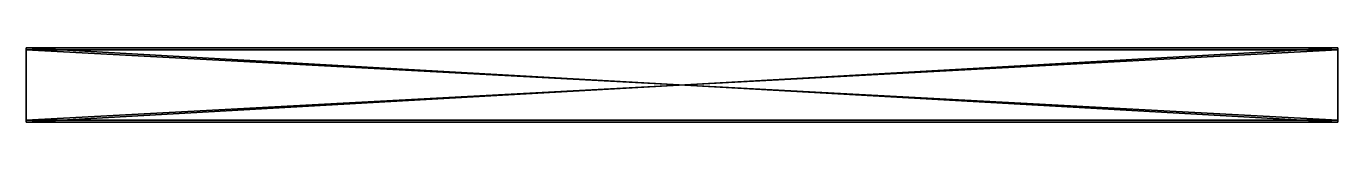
# Model space of a CAD drawing. Extents: x 0 to 670, y 0 to 38.
import ezdxf

# ---------------------------------------------------------------- set-up
doc = ezdxf.new("R2010")
doc.units = 0
doc.header["$MEASUREMENT"] = 0
doc.layers.get('0').update_dxf_attribs({"color": 13, "linetype": 'CONTINUOUS'})

msp = doc.modelspace()

# ---------------------------------------------------------------- linework, layer by layer
for p, q in [((0, 38, 25), (0, 0, 25)), ((0, 0), (0, 38)), ((0, 38), (0, 38, 25)), ((0, 38), (670, 38)), ((0, 38, 25), (670, 38, 25)), ((0, 37, 24), (670, 37, 24)), ((0, 37, 1), (670, 37, 1)), ((0, 37, 24), (0, 1, 24)), ((0, 1, 1), (0, 37, 1)), ((0, 37, 1), (0, 37, 24)), ((670, 0), (670, 38)), ((670, 38), (670, 38, 25)), ((670, 38, 25), (670, 0, 25)), ((670, 37, 24), (670, 1, 24)), ((670, 37, 1), (670, 37, 24)), ((670, 1, 1), (670, 37, 1)), ((0, 1, 24), (670, 1, 24)), ((0, 1, 1), (670, 1, 1)), ((0, 1, 24), (0, 1, 1)), ((0, 0, 25), (0, 0)), ((0, 0, 25), (670, 0, 25)), ((0, 0), (670, 0)), ((670, 1, 24), (670, 1, 1)), ((670, 0, 25), (670, 0))]:
    msp.add_line(p, q)

# ---------------------------------------------------------------- meshes
mesh = msp.add_polyface()
corners = [(670, 0, 25), (0, 38, 25), (0, 0, 25), (670, 38, 25)]
mesh.append_faces([[corners[k] for k in face] for face in [(0, 1, 2), (1, 0, 3)]], dxfattribs={"vtx0": -1})
mesh = msp.add_polyface()
corners = [(0, 38, 25), (670, 38), (0, 38), (670, 38, 25)]
mesh.append_faces([[corners[k] for k in face] for face in [(0, 1, 2), (1, 0, 3)]], dxfattribs={"vtx0": -1})
mesh = msp.add_polyface()
corners = [(670, 38), (0, 0), (0, 38), (670, 0)]
mesh.append_faces([[corners[k] for k in face] for face in [(0, 1, 2), (1, 0, 3)]], dxfattribs={"vtx0": -1})
mesh = msp.add_polyface()
corners = [(0, 0, 25), (0, 1, 24), (0, 0), (0, 38, 25), (0, 37, 24), (0, 37, 1), (0, 1, 1), (0, 38)]
mesh.append_faces([[corners[k] for k in face] for face in [(0, 1, 2), (1, 3, 4), (4, 3, 5), (2, 6, 7), (6, 2, 1), (7, 5, 3)]], dxfattribs={"vtx0": -1, "vtx1": -1})
mesh.append_faces([[corners[k] for k in face] for face in [(1, 0, 3), (7, 6, 5)]], dxfattribs={"vtx0": -1, "vtx2": -1})
mesh = msp.add_polyface()
corners = [(670, 1, 1), (0, 37, 1), (0, 1, 1), (670, 37, 1)]
mesh.append_faces([[corners[k] for k in face] for face in [(0, 1, 2), (1, 0, 3)]], dxfattribs={"vtx0": -1})
mesh = msp.add_polyface()
corners = [(670, 37, 24), (0, 1, 24), (0, 37, 24), (670, 1, 24)]
mesh.append_faces([[corners[k] for k in face] for face in [(0, 1, 2), (1, 0, 3)]], dxfattribs={"vtx0": -1})
mesh = msp.add_polyface()
corners = [(670, 37, 24), (0, 37, 1), (670, 37, 1), (0, 37, 24)]
mesh.append_faces([[corners[k] for k in face] for face in [(0, 1, 2), (1, 0, 3)]], dxfattribs={"vtx0": -1})
mesh = msp.add_polyface()
corners = [(670, 0), (670, 1, 1), (670, 0, 25), (670, 38), (670, 37, 1), (670, 37, 24), (670, 1, 24), (670, 38, 25)]
mesh.append_faces([[corners[k] for k in face] for face in [(0, 1, 2), (1, 3, 4), (4, 3, 5), (2, 6, 7), (6, 2, 1), (7, 5, 3)]], dxfattribs={"vtx0": -1, "vtx1": -1})
mesh.append_faces([[corners[k] for k in face] for face in [(1, 0, 3), (7, 6, 5)]], dxfattribs={"vtx0": -1, "vtx2": -1})
mesh = msp.add_polyface()
corners = [(0, 1, 24), (670, 1, 1), (0, 1, 1), (670, 1, 24)]
mesh.append_faces([[corners[k] for k in face] for face in [(0, 1, 2), (1, 0, 3)]], dxfattribs={"vtx0": -1})
mesh = msp.add_polyface()
corners = [(670, 0, 25), (0, 0), (670, 0), (0, 0, 25)]
mesh.append_faces([[corners[k] for k in face] for face in [(0, 1, 2), (1, 0, 3)]], dxfattribs={"vtx0": -1})

doc.saveas('drawing.dxf')
